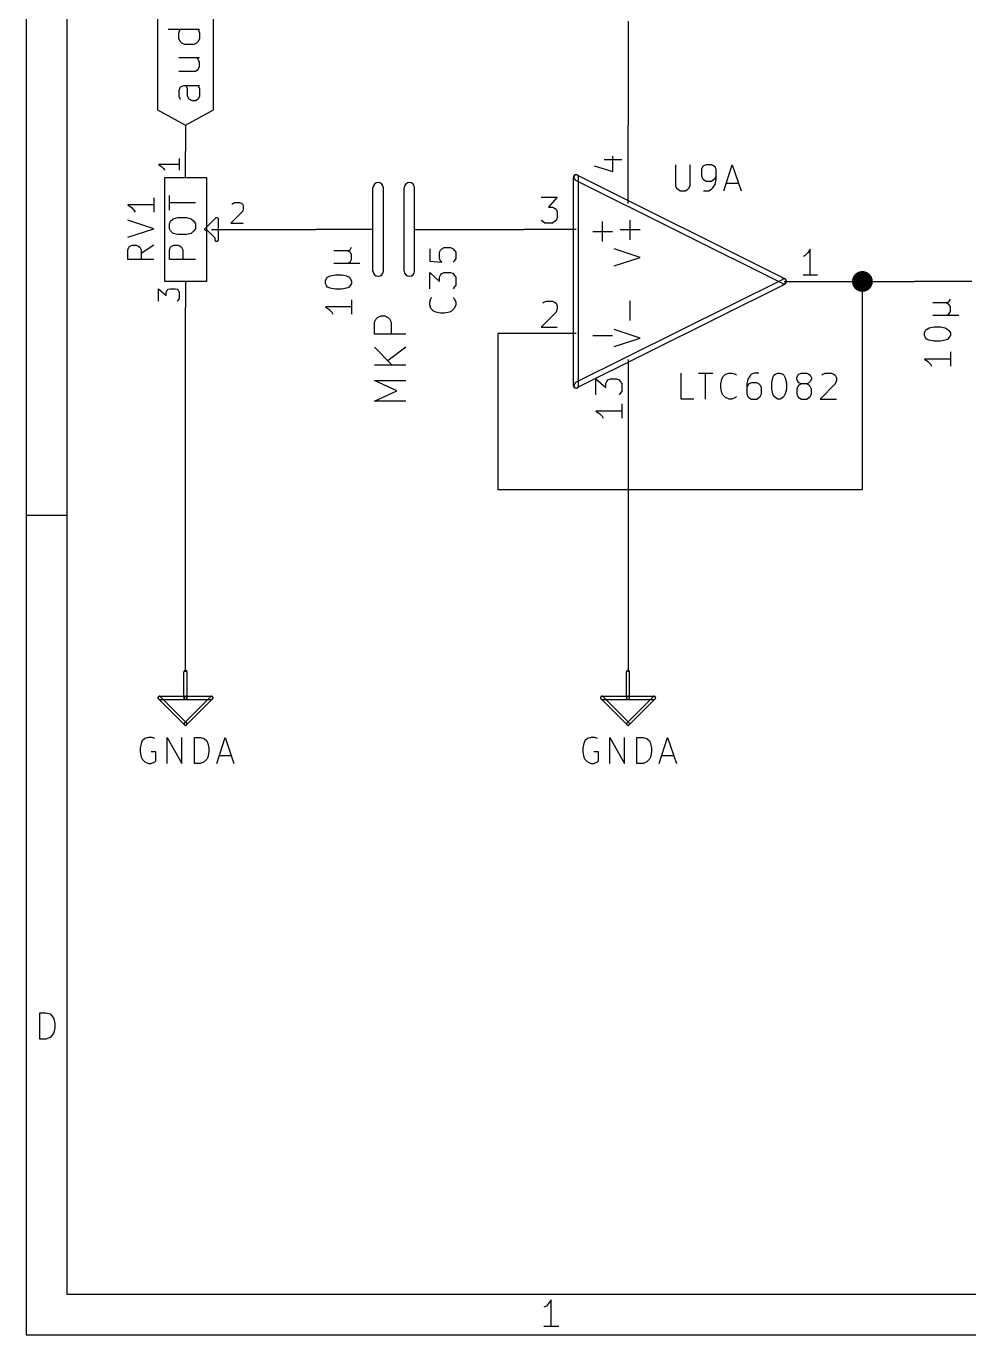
# Model space of a CAD drawing. Extents: x 10 to 329, y -200 to -10.
# Drawn here: x 10 to 56, y -200 to -136.1 of the extents above; entities that cross this region are included whole.
import ezdxf

# ---------------------------------------------------------------- set-up
doc = ezdxf.new("R2010")
doc.units = 0
doc.header["$MEASUREMENT"] = 0
doc.layers.add('BLACK', color=7, linetype='CONTINUOUS')
doc.layers.add('WHITE', color=7, linetype='CONTINUOUS')

msp = doc.modelspace()

# ---------------------------------------------------------------- linework, layer by layer
at = {"layer": 'Black'}
for p, q in [((10.0076, -10.0076), (10.0076, -200)), ((11.9888, -11.9888), (11.9888, -198.018)), ((16.4084, -125.984), (16.4084, -140.208)), ((19.1516, -140.208), (19.1516, -125.984)), ((39.37, -135.89), (39.37, -140.97)), ((18.4658, -136.296), (16.9418, -136.296)), ((17.4498, -136.449), (17.526, -136.296)), ((17.4498, -136.728), (17.4498, -136.449)), ((18.3896, -136.296), (18.4658, -136.449)), ((18.4658, -136.449), (18.4658, -136.728)), ((17.526, -136.881), (17.4498, -136.728)), ((17.6022, -136.957), (17.526, -136.881)), ((17.7546, -137.033), (17.6022, -136.957)), ((18.1864, -137.033), (17.7546, -137.033)), ((18.3134, -136.957), (18.1864, -137.033)), ((18.3896, -136.881), (18.3134, -136.957)), ((18.4658, -136.728), (18.3896, -136.881)), ((17.4498, -137.668), (18.4658, -137.668)), ((18.3896, -137.744), (18.3134, -137.668)), ((18.4658, -137.897), (18.3896, -137.744)), ((18.4658, -138.1), (18.4658, -137.897)), ((17.4498, -138.328), (18.2626, -138.328)), ((18.2626, -138.328), (18.3896, -138.252)), ((18.3896, -138.252), (18.4658, -138.1)), ((17.526, -139.116), (17.4498, -139.268)), ((17.6784, -139.04), (17.526, -139.116)), ((18.4658, -139.04), (17.6784, -139.04)), ((17.8816, -139.192), (17.8054, -139.04)), ((17.8816, -139.548), (17.8816, -139.192)), ((18.3896, -139.04), (18.4658, -139.192)), ((18.4658, -139.192), (18.4658, -139.548)), ((17.4498, -139.268), (17.4498, -139.548)), ((17.4498, -139.548), (17.526, -139.7)), ((17.9578, -139.7), (17.8816, -139.548)), ((18.1102, -139.776), (17.9578, -139.7)), ((18.2626, -139.776), (18.1102, -139.776)), ((18.3896, -139.7), (18.2626, -139.776)), ((18.4658, -139.548), (18.3896, -139.7)), ((16.4084, -140.208), (17.78, -140.97)), ((17.78, -140.97), (19.1516, -140.208)), ((17.78, -140.97), (17.78, -142.24)), ((39.37, -144.78), (39.37, -140.97)), ((17.78, -143.51), (17.78, -142.24)), ((17.4752, -142.875), (16.4592, -142.875)), ((16.4592, -142.875), (16.6116, -142.977)), ((16.6116, -142.977), (16.7132, -143.078)), ((17.4752, -142.596), (17.4752, -143.154)), ((37.719, -142.951), (38.6334, -143.231)), ((38.2016, -142.646), (39.0652, -142.646)), ((38.6334, -143.231), (38.6334, -142.469)), ((16.7132, -143.078), (16.764, -143.154)), ((16.764, -148.59), (16.764, -143.51)), ((16.764, -143.51), (18.796, -143.51)), ((18.796, -143.51), (18.796, -148.59)), ((36.703, -153.67), (36.703, -143.51)), ((36.7792, -143.637), (46.9138, -148.692)), ((36.9062, -143.408), (47.0408, -148.463)), ((36.957, -153.67), (36.957, -143.51)), ((26.924, -148.082), (26.924, -144.018)), ((27.432, -148.082), (27.432, -144.018)), ((28.448, -148.082), (28.448, -144.018)), ((28.956, -148.082), (28.956, -144.018)), ((16.9926, -145.11), (16.9926, -144.399)), ((18.2626, -144.755), (16.9926, -144.755)), ((20.0406, -144.831), (20.0914, -144.78)), ((20.0914, -144.78), (20.1676, -144.729)), ((20.1676, -144.729), (20.4216, -144.729)), ((20.4216, -144.729), (20.5232, -144.78)), ((20.5232, -144.78), (20.574, -144.831)), ((20.574, -144.831), (20.5994, -144.932)), ((20.5994, -144.932), (20.5994, -145.034)), ((35.1282, -144.475), (35.9156, -144.475)), ((35.9156, -144.475), (35.4838, -144.958)), ((35.4838, -144.958), (35.687, -144.958)), ((35.687, -144.958), (35.7886, -145.009)), ((17.0434, -145.644), (17.1704, -145.542)), ((17.1704, -145.542), (17.399, -145.466)), ((17.399, -145.466), (17.8308, -145.466)), ((17.8308, -145.466), (18.0594, -145.542)), ((18.0594, -145.542), (18.1864, -145.644)), ((18.7198, -146.025), (19.2532, -145.491)), ((19.2532, -145.491), (19.2532, -145.466)), ((19.2532, -145.466), (19.3294, -145.466)), ((19.3294, -145.466), (19.3802, -145.517)), ((19.3802, -145.517), (19.3802, -146.583)), ((20.574, -145.161), (19.9898, -145.745)), ((20.5994, -145.034), (20.574, -145.161)), ((35.2044, -145.669), (35.1282, -145.618)), ((35.7886, -145.009), (35.8648, -145.059)), ((35.8648, -145.618), (35.7886, -145.669)), ((35.8648, -145.059), (35.9156, -145.186)), ((35.9156, -145.491), (35.8648, -145.618)), ((35.9156, -145.186), (35.9156, -145.491)), ((16.9926, -145.771), (17.0434, -145.644)), ((16.9926, -146.025), (16.9926, -145.771)), ((17.0434, -146.126), (16.9926, -146.025)), ((17.1704, -146.253), (17.0434, -146.126)), ((17.399, -146.304), (17.1704, -146.253)), ((18.0594, -146.253), (17.8308, -146.304)), ((18.1864, -146.126), (18.0594, -146.253)), ((18.1864, -145.644), (18.2626, -145.771)), ((18.2626, -146.025), (18.1864, -146.126)), ((18.2626, -145.771), (18.2626, -146.025)), ((18.7198, -146.075), (18.7198, -146.025)), ((18.7706, -146.126), (18.7198, -146.075)), ((18.8214, -146.126), (18.7706, -146.126)), ((18.8468, -146.101), (18.8214, -146.126)), ((19.2278, -146.482), (18.8468, -146.101)), ((19.05, -146.05), (21.59, -146.05)), ((19.9898, -145.745), (20.5994, -145.745)), ((21.59, -146.05), (24.13, -146.05)), ((26.924, -146.05), (24.13, -146.05)), ((28.956, -146.05), (31.75, -146.05)), ((31.75, -146.05), (34.29, -146.05)), ((36.83, -146.05), (34.29, -146.05)), ((35.306, -145.745), (35.2044, -145.669)), ((35.687, -145.745), (35.306, -145.745)), ((35.7886, -145.669), (35.687, -145.745)), ((17.0434, -146.914), (17.0942, -146.863)), ((17.0942, -146.863), (17.2212, -146.812)), ((17.2212, -146.812), (17.399, -146.812)), ((17.8308, -146.304), (17.399, -146.304)), ((17.399, -146.812), (17.526, -146.863)), ((17.526, -146.863), (17.5768, -146.914)), ((19.2278, -146.583), (19.2278, -146.482)), ((19.2786, -146.634), (19.2278, -146.583)), ((19.3294, -146.634), (19.2786, -146.634)), ((19.3802, -146.583), (19.3294, -146.634)), ((16.9926, -147.041), (17.0434, -146.914)), ((16.9926, -147.523), (16.9926, -147.041)), ((18.2626, -147.523), (16.9926, -147.523)), ((17.5768, -146.914), (17.653, -147.041)), ((17.653, -147.041), (17.653, -147.523)), ((25.6794, -147.091), (25.019, -147.091)), ((25.6794, -147.091), (25.8064, -147.041)), ((25.8064, -147.168), (25.6794, -147.091)), ((25.8064, -147.041), (25.8826, -146.914)), ((25.8826, -147.269), (25.8064, -147.168)), ((25.8064, -147.65), (25.8826, -147.523)), ((25.8826, -147.523), (25.8826, -147.269)), ((48.006, -147.32), (47.9044, -147.371)), ((48.133, -147.193), (48.006, -147.32)), ((48.26, -147.015), (48.133, -147.193)), ((48.26, -148.285), (48.26, -147.015)), ((25.019, -147.701), (26.289, -147.701)), ((25.6794, -147.701), (25.8064, -147.65)), ((18.796, -148.59), (16.764, -148.59)), ((17.78, -148.59), (17.78, -149.86)), ((24.6126, -148.565), (24.6634, -148.438)), ((24.6126, -148.692), (24.6126, -148.565)), ((24.6634, -148.793), (24.6126, -148.692)), ((24.6634, -148.438), (24.7142, -148.387)), ((24.7142, -148.869), (24.6634, -148.793)), ((24.7142, -148.387), (24.8412, -148.311)), ((24.8412, -148.311), (25.0952, -148.26)), ((25.0952, -148.26), (25.4, -148.26)), ((25.4, -148.26), (25.6286, -148.311)), ((25.6286, -148.311), (25.7556, -148.387)), ((25.7556, -148.387), (25.8064, -148.438)), ((25.8064, -148.793), (25.7556, -148.869)), ((25.8064, -148.438), (25.8826, -148.565)), ((25.8826, -148.692), (25.8064, -148.793)), ((25.8826, -148.565), (25.8826, -148.692)), ((46.9138, -148.488), (36.7792, -153.543)), ((47.0408, -148.717), (36.9062, -153.772)), ((46.99, -148.59), (49.53, -148.59)), ((48.6156, -148.285), (47.9044, -148.285)), ((49.53, -148.59), (53.34, -148.59)), ((50.8, -158.75), (50.8, -148.59)), ((56.134, -148.59), (53.34, -148.59)), ((16.4592, -149.555), (16.4592, -148.946)), ((16.4592, -148.946), (16.8402, -149.276)), ((16.8402, -149.123), (16.891, -149.022)), ((16.8402, -149.276), (16.8402, -149.123)), ((16.891, -149.022), (16.9418, -148.971)), ((16.9418, -148.971), (17.0434, -148.946)), ((17.0434, -148.946), (17.272, -148.946)), ((17.272, -148.946), (17.3736, -148.971)), ((17.3736, -148.971), (17.4244, -149.022)), ((17.4244, -149.022), (17.4752, -149.123)), ((17.4752, -149.428), (17.4244, -149.504)), ((17.4752, -149.123), (17.4752, -149.428)), ((24.8412, -148.92), (24.7142, -148.869)), ((25.0952, -148.971), (24.8412, -148.92)), ((25.4, -148.971), (25.0952, -148.971)), ((25.6286, -148.92), (25.4, -148.971)), ((25.7556, -148.869), (25.6286, -148.92)), ((17.4244, -149.504), (17.3736, -149.555)), ((17.78, -167.64), (17.78, -149.86)), ((25.8826, -149.835), (24.6126, -149.835)), ((24.6126, -149.835), (24.7904, -149.962)), ((24.7904, -149.962), (24.9174, -150.089)), ((24.9174, -150.089), (24.9682, -150.19)), ((25.8826, -149.479), (25.8826, -150.19)), ((35.8648, -150.089), (35.1282, -150.825)), ((35.2044, -149.657), (35.2552, -149.606)), ((35.2552, -149.606), (35.3822, -149.555)), ((35.3822, -149.555), (35.687, -149.555)), ((35.687, -149.555), (35.7886, -149.606)), ((35.7886, -149.606), (35.8648, -149.657)), ((35.8648, -149.657), (35.9156, -149.784)), ((35.9156, -149.911), (35.8648, -150.089)), ((35.9156, -149.784), (35.9156, -149.911)), ((54.8894, -149.631), (54.229, -149.631)), ((54.8894, -149.631), (55.0164, -149.581)), ((55.0164, -149.708), (54.8894, -149.631)), ((55.0164, -149.581), (55.0926, -149.454)), ((55.0926, -149.809), (55.0164, -149.708)), ((55.0164, -150.19), (55.0926, -150.063)), ((55.0926, -150.063), (55.0926, -149.809)), ((27.0002, -150.571), (27.0764, -150.419)), ((27.0002, -151.155), (27.0002, -150.571)), ((27.0764, -150.419), (27.1526, -150.343)), ((27.1526, -150.343), (27.305, -150.266)), ((27.305, -150.266), (27.5082, -150.266)), ((27.5082, -150.266), (27.6606, -150.343)), ((27.6606, -150.343), (27.7368, -150.419)), ((27.7368, -150.419), (27.813, -150.571)), ((27.813, -150.571), (27.813, -151.155)), ((54.229, -150.241), (55.499, -150.241)), ((54.8894, -150.241), (55.0164, -150.19)), ((28.5242, -151.155), (27.0002, -151.155)), ((34.29, -151.13), (33.02, -151.13)), ((33.02, -151.13), (33.02, -158.75)), ((36.83, -151.13), (34.29, -151.13)), ((35.1282, -150.825), (35.9156, -150.825)), ((53.8226, -151.105), (53.8734, -150.978)), ((53.8226, -151.232), (53.8226, -151.105)), ((53.8734, -151.333), (53.8226, -151.232)), ((53.8734, -150.978), (53.9242, -150.927)), ((53.9242, -151.409), (53.8734, -151.333)), ((53.9242, -150.927), (54.0512, -150.851)), ((54.0512, -150.851), (54.3052, -150.8)), ((54.3052, -150.8), (54.61, -150.8)), ((54.61, -150.8), (54.8386, -150.851)), ((54.8386, -150.851), (54.9656, -150.927)), ((54.9656, -150.927), (55.0164, -150.978)), ((55.0164, -151.333), (54.9656, -151.409)), ((55.0164, -150.978), (55.0926, -151.105)), ((55.0926, -151.232), (55.0164, -151.333)), ((55.0926, -151.105), (55.0926, -151.232)), ((27.0002, -151.79), (27.8638, -152.679)), ((28.5242, -151.79), (27.6606, -152.451)), ((54.0512, -151.46), (53.9242, -151.409)), ((54.3052, -151.511), (54.0512, -151.46)), ((54.61, -151.511), (54.3052, -151.511)), ((54.8386, -151.46), (54.61, -151.511)), ((54.9656, -151.409), (54.8386, -151.46)), ((39.37, -152.4), (39.37, -156.21)), ((55.0926, -152.375), (53.8226, -152.375)), ((53.8226, -152.375), (54.0004, -152.502)), ((54.0004, -152.502), (54.1274, -152.629)), ((54.1274, -152.629), (54.1782, -152.73)), ((55.0926, -152.019), (55.0926, -152.73)), ((28.5242, -152.679), (27.0002, -152.679)), ((41.9608, -154.33), (41.9608, -153.06)), ((42.799, -153.06), (43.5102, -153.06)), ((43.1546, -154.33), (43.1546, -153.06)), ((43.942, -153.365), (43.9928, -153.238)), ((43.9928, -153.238), (44.1198, -153.111)), ((44.1198, -153.111), (44.2976, -153.06)), ((44.2976, -153.06), (44.4246, -153.06)), ((44.4246, -153.06), (44.6024, -153.111)), ((44.6024, -153.111), (44.6532, -153.162)), ((45.339, -153.162), (45.212, -153.365)), ((45.3898, -153.111), (45.339, -153.162)), ((45.5168, -153.06), (45.3898, -153.111)), ((45.7454, -153.06), (45.5168, -153.06)), ((46.4312, -153.289), (46.482, -153.162)), ((46.482, -153.162), (46.5582, -153.111)), ((46.5582, -153.111), (46.6598, -153.06)), ((46.6598, -153.06), (46.7868, -153.06)), ((46.7868, -153.06), (46.9138, -153.111)), ((46.9138, -153.111), (46.9646, -153.162)), ((46.9646, -153.162), (47.0408, -153.289)), ((47.5996, -153.289), (47.6504, -153.162)), ((47.6504, -153.162), (47.7012, -153.111)), ((47.7012, -153.111), (47.8282, -153.06)), ((47.8282, -153.06), (48.0822, -153.06)), ((48.0822, -153.06), (48.1838, -153.111)), ((48.1838, -153.111), (48.26, -153.162)), ((48.26, -153.162), (48.3108, -153.289)), ((48.8188, -153.162), (48.8696, -153.111)), ((48.8696, -153.111), (48.9966, -153.06)), ((48.9966, -153.06), (49.3014, -153.06)), ((49.3014, -153.06), (49.403, -153.111)), ((49.403, -153.111), (49.4792, -153.162)), ((49.4792, -153.162), (49.53, -153.289)), ((28.0924, -153.924), (27.0002, -153.416)), ((27.0002, -153.416), (28.5242, -153.416)), ((27.0002, -154.432), (28.0924, -153.924)), ((37.7952, -154.127), (37.7952, -153.34)), ((37.7952, -153.34), (38.2778, -153.772)), ((38.2778, -153.568), (38.3286, -153.467)), ((38.2778, -153.772), (38.2778, -153.568)), ((38.3286, -153.467), (38.3794, -153.391)), ((38.3794, -153.391), (38.5064, -153.34)), ((38.5064, -153.34), (38.8112, -153.34)), ((38.8112, -153.34), (38.9382, -153.391)), ((38.9382, -153.391), (38.989, -153.467)), ((38.989, -153.467), (39.0652, -153.568)), ((39.0652, -153.568), (39.0652, -153.949)), ((43.8912, -153.594), (43.942, -153.365)), ((43.8912, -153.772), (43.8912, -153.594)), ((43.942, -154.026), (43.8912, -153.772)), ((45.212, -153.365), (45.1612, -153.594)), ((45.1612, -153.594), (45.1612, -154.076)), ((45.212, -153.645), (45.1612, -153.772)), ((45.2628, -153.594), (45.212, -153.645)), ((45.3898, -153.543), (45.2628, -153.594)), ((45.6438, -153.543), (45.3898, -153.543)), ((45.7454, -153.594), (45.6438, -153.543)), ((45.8216, -153.645), (45.7454, -153.594)), ((45.8724, -153.772), (45.8216, -153.645)), ((45.8724, -154.076), (45.8724, -153.772)), ((46.3804, -153.543), (46.4312, -153.289)), ((46.3804, -153.848), (46.3804, -153.543)), ((46.4312, -154.076), (46.3804, -153.848)), ((47.0408, -153.289), (47.0916, -153.543)), ((47.0916, -153.848), (47.0408, -154.076)), ((47.0916, -153.543), (47.0916, -153.848)), ((47.5996, -153.365), (47.5996, -153.289)), ((47.6504, -153.467), (47.5996, -153.365)), ((47.6504, -153.721), (47.5996, -153.848)), ((47.5996, -153.848), (47.5996, -154.076)), ((47.7012, -153.543), (47.6504, -153.467)), ((47.7012, -153.645), (47.6504, -153.721)), ((47.8282, -153.594), (47.7012, -153.543)), ((47.8282, -153.594), (47.7012, -153.645)), ((48.0822, -153.594), (47.8282, -153.594)), ((48.1838, -153.543), (48.0822, -153.594)), ((48.1838, -153.645), (48.0822, -153.594)), ((48.26, -153.467), (48.1838, -153.543)), ((48.26, -153.721), (48.1838, -153.645)), ((48.3108, -153.365), (48.26, -153.467)), ((48.3108, -153.848), (48.26, -153.721)), ((48.3108, -153.289), (48.3108, -153.365)), ((48.3108, -154.076), (48.3108, -153.848)), ((49.4792, -153.594), (48.7426, -154.33)), ((49.53, -153.416), (49.4792, -153.594)), ((49.53, -153.289), (49.53, -153.416)), ((28.5242, -154.432), (27.0002, -154.432)), ((38.989, -154.051), (38.9382, -154.127)), ((39.0652, -153.949), (38.989, -154.051)), ((39.0652, -154.559), (39.0652, -155.27)), ((42.5704, -154.33), (41.9608, -154.33)), ((43.9928, -154.127), (43.942, -154.026)), ((44.1198, -154.254), (43.9928, -154.127)), ((44.2976, -154.33), (44.1198, -154.254)), ((44.4246, -154.33), (44.2976, -154.33)), ((44.6024, -154.254), (44.4246, -154.33)), ((44.6532, -154.203), (44.6024, -154.254)), ((45.1612, -154.076), (45.212, -154.203)), ((45.212, -154.203), (45.2628, -154.254)), ((45.2628, -154.254), (45.3898, -154.33)), ((45.3898, -154.33), (45.6438, -154.33)), ((45.6438, -154.33), (45.7454, -154.254)), ((45.7454, -154.254), (45.8216, -154.203)), ((45.8216, -154.203), (45.8724, -154.076)), ((46.482, -154.203), (46.4312, -154.076)), ((46.5582, -154.254), (46.482, -154.203)), ((46.6598, -154.33), (46.5582, -154.254)), ((46.7868, -154.33), (46.6598, -154.33)), ((46.9138, -154.254), (46.7868, -154.33)), ((46.9646, -154.203), (46.9138, -154.254)), ((47.0408, -154.076), (46.9646, -154.203)), ((47.5996, -154.076), (47.6504, -154.203)), ((47.6504, -154.203), (47.7012, -154.254)), ((47.7012, -154.254), (47.8282, -154.33)), ((47.8282, -154.33), (48.0822, -154.33)), ((48.0822, -154.33), (48.1838, -154.254)), ((48.1838, -154.254), (48.26, -154.203)), ((48.26, -154.203), (48.3108, -154.076)), ((48.7426, -154.33), (49.53, -154.33)), ((39.0652, -154.915), (37.7952, -154.915)), ((37.7952, -154.915), (37.973, -155.042)), ((37.973, -155.042), (38.1, -155.169)), ((38.1, -155.169), (38.1508, -155.27)), ((39.37, -156.21), (39.37, -167.64)), ((33.02, -158.75), (50.8, -158.75)), ((10.0076, -159.995), (11.9888, -159.995)), ((17.7038, -168.91), (17.7038, -167.64)), ((17.8562, -168.91), (17.8562, -167.64)), ((39.2938, -168.91), (39.2938, -167.64)), ((39.4462, -168.91), (39.4462, -167.64)), ((17.7292, -170.231), (16.4592, -168.961)), ((16.51, -168.834), (17.78, -168.834)), ((16.51, -168.986), (17.78, -168.986)), ((17.8308, -170.129), (16.5608, -168.859)), ((18.9992, -168.859), (17.7292, -170.129)), ((17.78, -168.834), (19.05, -168.834)), ((17.78, -168.986), (19.05, -168.986)), ((19.1008, -168.961), (17.8308, -170.231)), ((39.3192, -170.231), (38.0492, -168.961)), ((38.1, -168.834), (39.37, -168.834)), ((38.1, -168.986), (39.37, -168.986)), ((39.4208, -170.129), (38.1508, -168.859)), ((40.5892, -168.859), (39.3192, -170.129)), ((39.37, -168.834), (40.64, -168.834)), ((39.37, -168.986), (40.64, -168.986)), ((40.6908, -168.961), (39.4208, -170.231)), ((15.621, -171.145), (15.5702, -171.374)), ((15.6718, -171.018), (15.621, -171.145)), ((15.7988, -170.891), (15.6718, -171.018)), ((15.9766, -170.84), (15.7988, -170.891)), ((16.1544, -170.84), (15.9766, -170.84)), ((16.2814, -170.891), (16.1544, -170.84)), ((16.891, -172.11), (16.891, -170.84)), ((16.891, -170.84), (17.6022, -172.11)), ((17.6022, -172.11), (17.6022, -170.84)), ((18.2118, -172.11), (18.2118, -170.84)), ((18.2118, -170.84), (18.5166, -170.84)), ((18.5166, -170.84), (18.6944, -170.891)), ((18.6944, -170.891), (18.8214, -171.018)), ((18.8214, -171.018), (18.8722, -171.145)), ((18.8722, -171.145), (18.923, -171.374)), ((19.304, -172.11), (19.7104, -170.84)), ((19.7104, -170.84), (20.1422, -172.11)), ((37.211, -171.145), (37.1602, -171.374)), ((37.2618, -171.018), (37.211, -171.145)), ((37.3888, -170.891), (37.2618, -171.018)), ((37.5666, -170.84), (37.3888, -170.891)), ((37.7444, -170.84), (37.5666, -170.84)), ((37.8714, -170.891), (37.7444, -170.84)), ((38.481, -172.11), (38.481, -170.84)), ((38.481, -170.84), (39.1922, -172.11)), ((39.1922, -172.11), (39.1922, -170.84)), ((39.8018, -172.11), (39.8018, -170.84)), ((39.8018, -170.84), (40.1066, -170.84)), ((40.1066, -170.84), (40.2844, -170.891)), ((40.2844, -170.891), (40.4114, -171.018)), ((40.4114, -171.018), (40.4622, -171.145)), ((40.4622, -171.145), (40.513, -171.374)), ((40.894, -172.11), (41.3004, -170.84)), ((41.3004, -170.84), (41.7322, -172.11)), ((15.5702, -171.374), (15.5702, -171.552)), ((15.5702, -171.552), (15.621, -171.806)), ((15.621, -171.806), (15.6718, -171.907)), ((16.3322, -171.552), (16.1036, -171.552)), ((16.3322, -171.983), (16.3322, -171.552)), ((18.8722, -171.806), (18.8214, -171.907)), ((18.923, -171.552), (18.8722, -171.806)), ((18.923, -171.374), (18.923, -171.552)), ((19.431, -171.729), (20.0152, -171.729)), ((37.1602, -171.374), (37.1602, -171.552)), ((37.1602, -171.552), (37.211, -171.806)), ((37.211, -171.806), (37.2618, -171.907)), ((37.9222, -171.552), (37.6936, -171.552)), ((37.9222, -171.983), (37.9222, -171.552)), ((40.4622, -171.806), (40.4114, -171.907)), ((40.513, -171.552), (40.4622, -171.806)), ((40.513, -171.374), (40.513, -171.552)), ((41.021, -171.729), (41.6052, -171.729)), ((15.6718, -171.907), (15.7988, -172.034)), ((15.7988, -172.034), (15.9766, -172.11)), ((15.9766, -172.11), (16.1036, -172.11)), ((16.1036, -172.11), (16.2814, -172.034)), ((16.2814, -172.034), (16.3322, -171.983)), ((18.5166, -172.11), (18.2118, -172.11)), ((18.6944, -172.034), (18.5166, -172.11)), ((18.8214, -171.907), (18.6944, -172.034)), ((37.2618, -171.907), (37.3888, -172.034)), ((37.3888, -172.034), (37.5666, -172.11)), ((37.5666, -172.11), (37.6936, -172.11)), ((37.6936, -172.11), (37.8714, -172.034)), ((37.8714, -172.034), (37.9222, -171.983)), ((40.1066, -172.11), (39.8018, -172.11)), ((40.2844, -172.034), (40.1066, -172.11)), ((40.4114, -171.907), (40.2844, -172.034)), ((10.668, -185.572), (10.668, -184.277)), ((10.668, -184.277), (10.9728, -184.277)), ((10.9728, -184.277), (11.176, -184.328)), ((11.176, -184.328), (11.2776, -184.455)), ((11.2776, -184.455), (11.3538, -184.582)), ((11.3538, -184.582), (11.4046, -184.81)), ((11.4046, -185.014), (11.3538, -185.242)), ((11.4046, -184.81), (11.4046, -185.014)), ((10.9728, -185.572), (10.668, -185.572)), ((11.176, -185.496), (10.9728, -185.572)), ((11.2776, -185.369), (11.176, -185.496)), ((11.3538, -185.242), (11.2776, -185.369)), ((11.9888, -198.018), (285.013, -198.018)), ((35.3822, -198.603), (35.2552, -198.653)), ((35.4838, -198.476), (35.3822, -198.603)), ((35.6108, -198.298), (35.4838, -198.476)), ((35.6108, -199.593), (35.6108, -198.298)), ((35.9918, -199.593), (35.2552, -199.593)), ((10.0076, -200), (286.995, -200))]:
    msp.add_line(p, q, dxfattribs=at)
at = {"layer": 'Black', "const_width": 0.508}
msp.add_lwpolyline([(50.546, -148.59, 1), (51.054, -148.59, 1)], format="xyb", close=True, dxfattribs=at)
at = {"layer": 'Black'}
for centre, radius, start, end in [((36.83, -143.51), 0.127, 360, 540), ((36.8554, -143.51), 0.127, 63.4349, 243.435), ((27.178, -144.018), 0.254, 360, 540), ((28.702, -144.018), 0.254, 360, 540), ((27.178, -148.082), 0.254, 180, 360), ((28.702, -148.082), 0.254, 180, 360), ((46.9646, -148.59), 0.127, 296.565, 476.565), ((46.9646, -148.59), 0.127, 243.435, 423.435), ((36.83, -153.67), 0.127, 180, 360), ((36.8554, -153.67), 0.127, 476.565, 656.565), ((17.78, -167.64), 0.0762, 360, 540), ((39.37, -167.64), 0.0762, 360, 540), ((16.51, -168.91), 0.0762, 405, 585), ((16.51, -168.91), 0.0762, 90, 270), ((17.78, -168.91), 0.0762, 90, 270), ((17.78, -168.91), 0.0762, 180, 360), ((17.78, -168.91), 0.0762, 270, 450), ((19.05, -168.91), 0.0762, 315, 495), ((19.05, -168.91), 0.0762, 270, 450), ((38.1, -168.91), 0.0762, 405, 585), ((38.1, -168.91), 0.0762, 90, 270), ((39.37, -168.91), 0.0762, 90, 270), ((39.37, -168.91), 0.0762, 180, 360), ((39.37, -168.91), 0.0762, 270, 450), ((40.64, -168.91), 0.0762, 315, 495), ((40.64, -168.91), 0.0762, 270, 450), ((17.78, -170.18), 0.0762, 495, 675), ((17.78, -170.18), 0.0762, 225, 405), ((39.37, -170.18), 0.0762, 495, 675), ((39.37, -170.18), 0.0762, 225, 405)]:
    msp.add_arc(centre, radius, start, end, dxfattribs=at)
at = {"layer": 'White'}
for p, q in [((41.6814, -142.9), (41.6814, -143.916)), ((42.3926, -143.916), (42.3926, -142.9)), ((43.0022, -143.002), (42.9514, -143.129)), ((43.053, -142.951), (43.0022, -143.002)), ((43.18, -142.9), (43.053, -142.951)), ((43.434, -142.9), (43.18, -142.9)), ((43.5356, -142.951), (43.434, -142.9)), ((43.6118, -143.002), (43.5356, -142.951)), ((43.6626, -143.129), (43.6118, -143.002)), ((44.0436, -144.17), (44.45, -142.9)), ((44.45, -142.9), (44.8818, -144.17)), ((42.9514, -143.129), (42.9514, -143.434)), ((42.9514, -143.434), (43.0022, -143.561)), ((43.0022, -143.561), (43.053, -143.612)), ((43.053, -143.612), (43.18, -143.688)), ((43.18, -143.688), (43.434, -143.688)), ((43.434, -143.688), (43.5356, -143.612)), ((43.5356, -143.612), (43.6118, -143.561)), ((43.6118, -143.561), (43.6626, -143.434)), ((43.6118, -143.866), (43.6626, -143.612)), ((43.6626, -143.612), (43.6626, -143.129)), ((41.6814, -143.916), (41.7322, -144.043)), ((41.7322, -144.043), (41.8084, -144.094)), ((41.8084, -144.094), (41.91, -144.17)), ((41.91, -144.17), (42.164, -144.17)), ((42.164, -144.17), (42.291, -144.094)), ((42.291, -144.094), (42.3418, -144.043)), ((42.3418, -144.043), (42.3926, -143.916)), ((43.053, -144.17), (43.307, -144.17)), ((43.307, -144.17), (43.434, -144.094)), ((43.434, -144.094), (43.4848, -144.043)), ((43.4848, -144.043), (43.6118, -143.866)), ((44.1706, -143.789), (44.7548, -143.789)), ((16.2306, -144.856), (14.9606, -144.856)), ((14.9606, -144.856), (15.1384, -144.983)), ((16.2306, -144.501), (16.2306, -145.212)), ((16.2306, -146.025), (14.9606, -145.593)), ((15.1384, -144.983), (15.2654, -145.11)), ((15.2654, -145.11), (15.3162, -145.212)), ((39.4716, -146.558), (39.4716, -145.593)), ((14.9606, -146.431), (16.2306, -146.025)), ((37.6428, -146.152), (38.608, -146.152)), ((38.1254, -146.634), (38.1254, -145.669)), ((39.9542, -146.075), (38.989, -146.075)), ((15.0114, -146.914), (15.0622, -146.863)), ((15.0622, -146.863), (15.1892, -146.812)), ((15.1892, -146.812), (15.367, -146.812)), ((15.367, -146.812), (15.494, -146.863)), ((15.494, -146.863), (15.5448, -146.914)), ((16.2306, -146.812), (15.621, -147.218)), ((14.9606, -147.041), (15.0114, -146.914)), ((14.9606, -147.523), (14.9606, -147.041)), ((16.2306, -147.523), (14.9606, -147.523)), ((15.5448, -146.914), (15.621, -147.041)), ((15.621, -147.041), (15.621, -147.523)), ((29.6926, -146.99), (29.6926, -147.599)), ((30.1752, -147.168), (30.226, -147.066)), ((30.1752, -147.472), (30.1752, -147.168)), ((30.226, -147.599), (30.1752, -147.472)), ((30.226, -147.066), (30.2768, -146.99)), ((30.2768, -146.99), (30.4038, -146.939)), ((30.4038, -146.939), (30.7086, -146.939)), ((30.7086, -146.939), (30.8356, -146.99)), ((30.8356, -146.99), (30.8864, -147.066)), ((30.8864, -147.066), (30.9626, -147.168)), ((30.9626, -147.472), (30.8864, -147.599)), ((30.9626, -147.168), (30.9626, -147.472)), ((39.9542, -147.422), (38.6842, -146.99)), ((38.6842, -147.828), (39.9542, -147.422)), ((29.6926, -147.599), (30.2768, -147.65)), ((29.6926, -148.946), (29.6926, -148.158)), ((29.6926, -148.158), (30.1752, -148.59)), ((30.2768, -147.65), (30.226, -147.599)), ((30.2768, -148.209), (30.4038, -148.158)), ((30.4038, -148.158), (30.7086, -148.158)), ((30.7086, -148.158), (30.8356, -148.209)), ((30.8864, -147.599), (30.8356, -147.65)), ((30.1752, -148.387), (30.226, -148.285)), ((30.1752, -148.59), (30.1752, -148.387)), ((30.226, -148.285), (30.2768, -148.209)), ((30.8356, -148.209), (30.8864, -148.285)), ((30.8864, -148.285), (30.9626, -148.387)), ((30.9626, -148.768), (30.8864, -148.869)), ((30.9626, -148.387), (30.9626, -148.768)), ((29.6926, -149.606), (29.7434, -149.428)), ((29.7434, -149.428), (29.7942, -149.377)), ((30.8864, -148.869), (30.8356, -148.946)), ((30.8356, -149.377), (30.8864, -149.428)), ((30.8864, -149.428), (30.9626, -149.606)), ((29.6926, -149.733), (29.6926, -149.606)), ((29.7434, -149.911), (29.6926, -149.733)), ((29.8704, -150.038), (29.7434, -149.911)), ((29.9974, -150.089), (29.8704, -150.038)), ((30.226, -150.139), (29.9974, -150.089)), ((30.6578, -150.089), (30.4038, -150.139)), ((30.7594, -150.038), (30.6578, -150.089)), ((30.8864, -149.911), (30.7594, -150.038)), ((30.9626, -149.733), (30.8864, -149.911)), ((30.9626, -149.606), (30.9626, -149.733)), ((39.4716, -150.495), (39.4716, -149.53)), ((30.4038, -150.139), (30.226, -150.139)), ((37.6428, -151.232), (38.608, -151.232)), ((39.9542, -151.359), (38.6842, -150.927)), ((38.6842, -151.765), (39.9542, -151.359))]:
    msp.add_line(p, q, dxfattribs=at)

doc.saveas('drawing.dxf')
